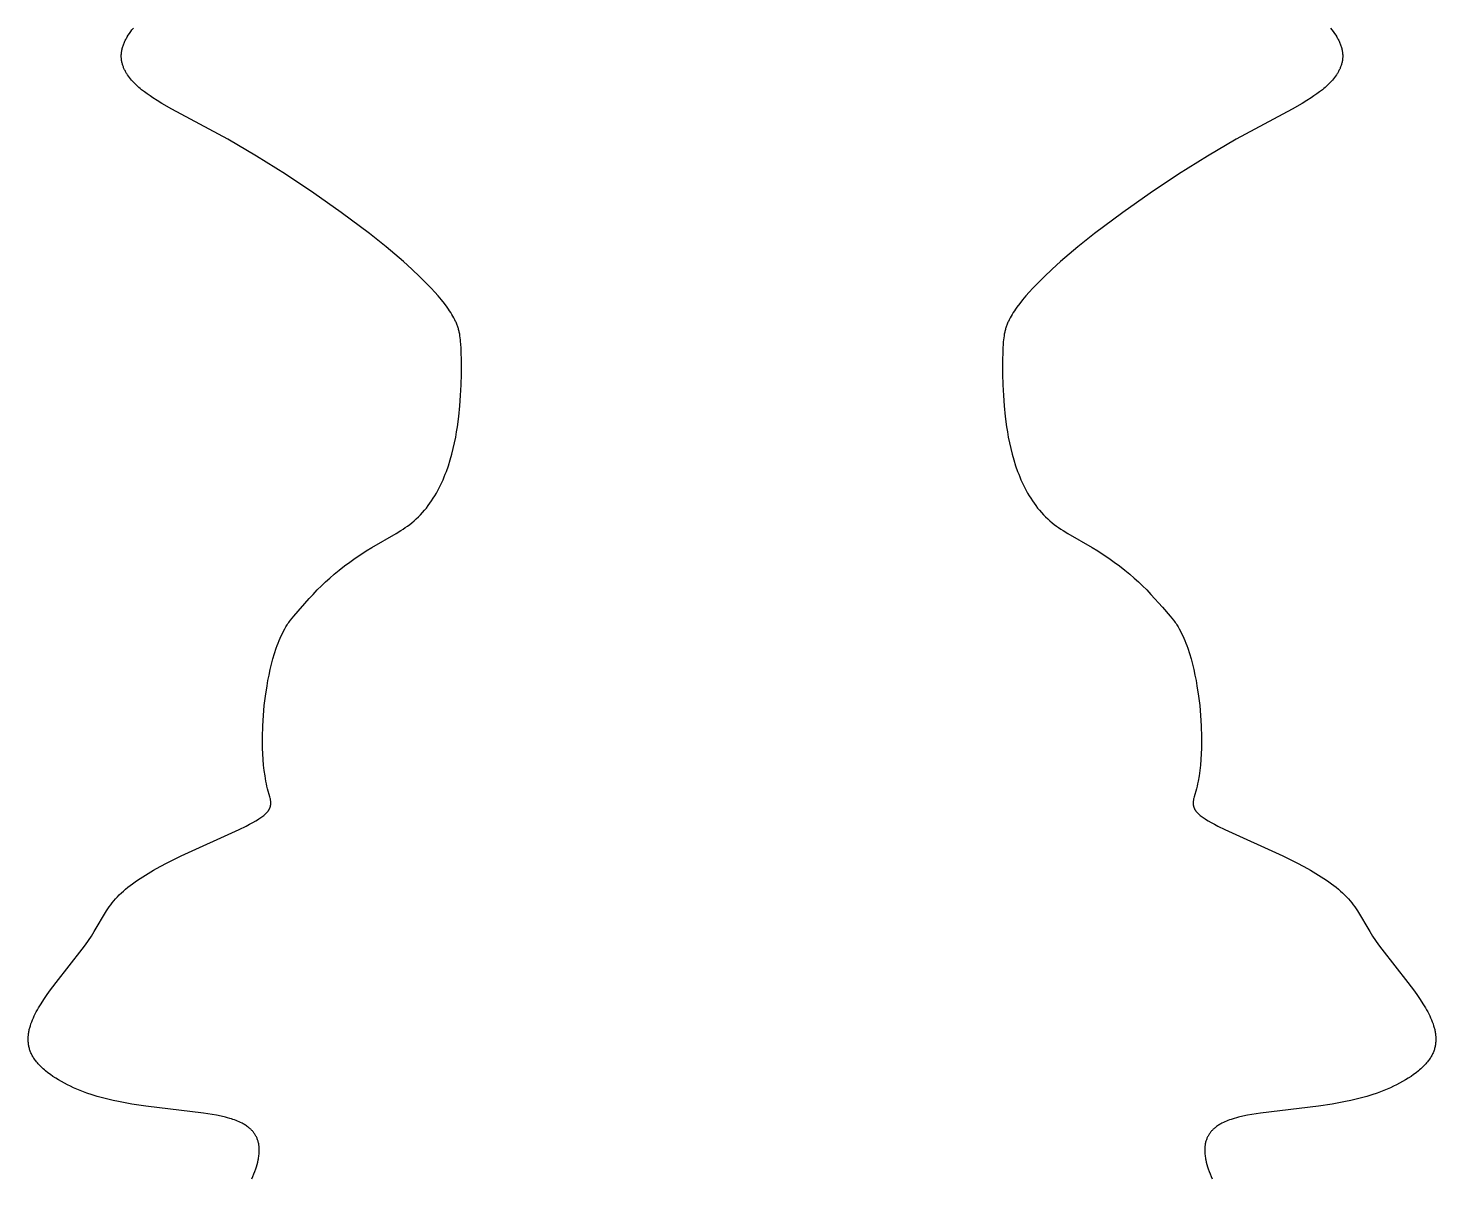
# Model space of a CAD drawing. Header units: millimetres. Extents: x -1519 to 3497, y -297 to 3208.
# Drawn here: x -426.1 to -329.1, y 2847.1 to 2926.4 of the extents above; entities that cross this region are included whole.
import ezdxf

# ---------------------------------------------------------------- set-up
doc = ezdxf.new("R2010")
doc.units = ezdxf.units.MM
doc.header["$MEASUREMENT"] = 0
doc.layers.add('Utwórz2D linie widoczne', color=7, linetype='Continuous', true_color=0x000000)

msp = doc.modelspace()

# ---------------------------------------------------------------- linework, layer by layer
at = {"layer": 'Utwórz2D linie widoczne'}
for p, q in [((-419.08, 2926.045), (-418.995, 2926.166)), ((-418.995, 2926.166), (-418.905, 2926.286)), ((-418.905, 2926.286), (-418.809, 2926.406)), ((-336.321, 2926.406), (-336.226, 2926.286)), ((-336.226, 2926.286), (-336.135, 2926.166)), ((-336.135, 2926.166), (-336.05, 2926.045)), ((-419.54, 2925.133), (-419.52, 2925.194)), ((-419.52, 2925.194), (-419.499, 2925.256)), ((-419.499, 2925.256), (-419.476, 2925.317)), ((-419.476, 2925.317), (-419.451, 2925.378)), ((-419.451, 2925.378), (-419.425, 2925.439)), ((-419.425, 2925.439), (-419.397, 2925.5)), ((-419.397, 2925.5), (-419.367, 2925.561)), ((-419.367, 2925.561), (-419.337, 2925.622)), ((-419.337, 2925.622), (-419.304, 2925.682)), ((-419.304, 2925.682), (-419.27, 2925.743)), ((-419.27, 2925.743), (-419.235, 2925.804)), ((-419.235, 2925.804), (-419.16, 2925.925)), ((-419.16, 2925.925), (-419.08, 2926.045)), ((-336.05, 2926.045), (-335.97, 2925.925)), ((-335.97, 2925.925), (-335.895, 2925.804)), ((-335.895, 2925.804), (-335.86, 2925.743)), ((-335.86, 2925.743), (-335.826, 2925.682)), ((-335.826, 2925.682), (-335.794, 2925.622)), ((-335.794, 2925.622), (-335.763, 2925.561)), ((-335.763, 2925.561), (-335.733, 2925.5)), ((-335.733, 2925.5), (-335.706, 2925.439)), ((-335.706, 2925.439), (-335.679, 2925.378)), ((-335.679, 2925.378), (-335.655, 2925.317)), ((-335.655, 2925.317), (-335.631, 2925.256)), ((-335.631, 2925.256), (-335.61, 2925.194)), ((-335.61, 2925.194), (-335.59, 2925.133)), ((-419.642, 2924.513), (-419.64, 2924.576)), ((-419.642, 2924.451), (-419.642, 2924.513)), ((-419.64, 2924.392), (-419.642, 2924.451)), ((-419.64, 2924.576), (-419.636, 2924.638)), ((-419.637, 2924.334), (-419.64, 2924.392)), ((-419.632, 2924.276), (-419.637, 2924.334)), ((-419.636, 2924.638), (-419.63, 2924.7)), ((-419.625, 2924.219), (-419.632, 2924.276)), ((-419.63, 2924.7), (-419.623, 2924.762)), ((-419.623, 2924.762), (-419.613, 2924.824)), ((-419.613, 2924.824), (-419.602, 2924.886)), ((-419.602, 2924.886), (-419.589, 2924.948)), ((-419.589, 2924.948), (-419.575, 2925.01)), ((-419.575, 2925.01), (-419.558, 2925.071)), ((-419.558, 2925.071), (-419.54, 2925.133)), ((-335.59, 2925.133), (-335.572, 2925.071)), ((-335.572, 2925.071), (-335.556, 2925.01)), ((-335.556, 2925.01), (-335.541, 2924.948)), ((-335.541, 2924.948), (-335.528, 2924.886)), ((-335.528, 2924.886), (-335.517, 2924.824)), ((-335.517, 2924.824), (-335.507, 2924.762)), ((-335.507, 2924.762), (-335.5, 2924.7)), ((-335.498, 2924.276), (-335.505, 2924.219)), ((-335.5, 2924.7), (-335.494, 2924.638)), ((-335.493, 2924.334), (-335.498, 2924.276)), ((-335.494, 2924.638), (-335.49, 2924.576)), ((-335.49, 2924.392), (-335.493, 2924.334)), ((-335.49, 2924.576), (-335.488, 2924.513)), ((-335.488, 2924.451), (-335.49, 2924.392)), ((-335.488, 2924.513), (-335.488, 2924.451)), ((-419.617, 2924.163), (-419.625, 2924.219)), ((-419.607, 2924.107), (-419.617, 2924.163)), ((-419.596, 2924.051), (-419.607, 2924.107)), ((-419.583, 2923.996), (-419.596, 2924.051)), ((-419.569, 2923.942), (-419.583, 2923.996)), ((-419.554, 2923.888), (-419.569, 2923.942)), ((-419.537, 2923.834), (-419.554, 2923.888)), ((-419.519, 2923.781), (-419.537, 2923.834)), ((-419.499, 2923.729), (-419.519, 2923.781)), ((-419.479, 2923.677), (-419.499, 2923.729)), ((-419.457, 2923.625), (-419.479, 2923.677)), ((-419.434, 2923.574), (-419.457, 2923.625)), ((-419.41, 2923.524), (-419.434, 2923.574)), ((-419.384, 2923.474), (-419.41, 2923.524)), ((-419.358, 2923.424), (-419.384, 2923.474)), ((-419.331, 2923.375), (-419.358, 2923.424)), ((-419.302, 2923.327), (-419.331, 2923.375)), ((-419.273, 2923.279), (-419.302, 2923.327)), ((-419.243, 2923.231), (-419.273, 2923.279)), ((-335.857, 2923.279), (-335.887, 2923.231)), ((-335.828, 2923.327), (-335.857, 2923.279)), ((-335.8, 2923.375), (-335.828, 2923.327)), ((-335.772, 2923.424), (-335.8, 2923.375)), ((-335.746, 2923.474), (-335.772, 2923.424)), ((-335.721, 2923.524), (-335.746, 2923.474)), ((-335.696, 2923.574), (-335.721, 2923.524)), ((-335.673, 2923.625), (-335.696, 2923.574)), ((-335.652, 2923.677), (-335.673, 2923.625)), ((-335.631, 2923.729), (-335.652, 2923.677)), ((-335.611, 2923.781), (-335.631, 2923.729)), ((-335.593, 2923.834), (-335.611, 2923.781)), ((-335.576, 2923.888), (-335.593, 2923.834)), ((-335.561, 2923.942), (-335.576, 2923.888)), ((-335.547, 2923.996), (-335.561, 2923.942)), ((-335.534, 2924.051), (-335.547, 2923.996)), ((-335.523, 2924.107), (-335.534, 2924.051)), ((-335.513, 2924.163), (-335.523, 2924.107)), ((-335.505, 2924.219), (-335.513, 2924.163)), ((-419.212, 2923.184), (-419.243, 2923.231)), ((-419.147, 2923.092), (-419.212, 2923.184)), ((-419.079, 2923.001), (-419.147, 2923.092)), ((-419.009, 2922.913), (-419.079, 2923.001)), ((-418.936, 2922.826), (-419.009, 2922.913)), ((-418.857, 2922.738), (-418.936, 2922.826)), ((-418.776, 2922.652), (-418.857, 2922.738)), ((-418.692, 2922.567), (-418.776, 2922.652)), ((-418.605, 2922.483), (-418.692, 2922.567)), ((-418.516, 2922.401), (-418.605, 2922.483)), ((-418.426, 2922.32), (-418.516, 2922.401)), ((-418.333, 2922.241), (-418.426, 2922.32)), ((-336.704, 2922.32), (-336.797, 2922.241)), ((-336.614, 2922.401), (-336.704, 2922.32)), ((-336.525, 2922.483), (-336.614, 2922.401)), ((-336.438, 2922.567), (-336.525, 2922.483)), ((-336.354, 2922.652), (-336.438, 2922.567)), ((-336.273, 2922.738), (-336.354, 2922.652)), ((-336.195, 2922.826), (-336.273, 2922.738)), ((-336.122, 2922.913), (-336.195, 2922.826)), ((-336.051, 2923.001), (-336.122, 2922.913)), ((-335.983, 2923.092), (-336.051, 2923.001)), ((-335.919, 2923.184), (-335.983, 2923.092)), ((-335.887, 2923.231), (-335.919, 2923.184)), ((-418.239, 2922.163), (-418.333, 2922.241)), ((-418.048, 2922.012), (-418.239, 2922.163)), ((-417.852, 2921.867), (-418.048, 2922.012)), ((-417.655, 2921.729), (-417.852, 2921.867)), ((-417.458, 2921.598), (-417.655, 2921.729)), ((-417.161, 2921.411), (-417.458, 2921.598)), ((-416.839, 2921.219), (-417.161, 2921.411)), ((-337.969, 2921.411), (-338.291, 2921.219)), ((-337.672, 2921.598), (-337.969, 2921.411)), ((-337.475, 2921.729), (-337.672, 2921.598)), ((-337.278, 2921.867), (-337.475, 2921.729)), ((-337.083, 2922.012), (-337.278, 2921.867)), ((-336.891, 2922.163), (-337.083, 2922.012)), ((-336.797, 2922.241), (-336.891, 2922.163)), ((-416.151, 2920.83), (-416.839, 2921.219)), ((-412.291, 2918.742), (-416.151, 2920.83)), ((-338.979, 2920.83), (-342.839, 2918.742)), ((-338.291, 2921.219), (-338.979, 2920.83)), ((-410.331, 2917.588), (-412.291, 2918.742)), ((-342.839, 2918.742), (-344.799, 2917.588)), ((-408.335, 2916.334), (-410.331, 2917.588)), ((-344.799, 2917.588), (-346.795, 2916.334)), ((-406.365, 2915.023), (-408.335, 2916.334)), ((-346.795, 2916.334), (-348.765, 2915.023)), ((-404.486, 2913.701), (-406.365, 2915.023)), ((-348.765, 2915.023), (-350.645, 2913.701)), ((-402.547, 2912.246), (-404.486, 2913.701)), ((-350.645, 2913.701), (-352.583, 2912.246)), ((-401.392, 2911.324), (-402.547, 2912.246)), ((-352.583, 2912.246), (-353.738, 2911.324)), ((-400.208, 2910.318), (-401.392, 2911.324)), ((-353.738, 2911.324), (-354.922, 2910.318)), ((-399.627, 2909.796), (-400.208, 2910.318)), ((-399.066, 2909.266), (-399.627, 2909.796)), ((-355.503, 2909.796), (-356.064, 2909.266)), ((-354.922, 2910.318), (-355.503, 2909.796)), ((-398.534, 2908.734), (-399.066, 2909.266)), ((-398.281, 2908.468), (-398.534, 2908.734)), ((-356.596, 2908.734), (-356.849, 2908.468)), ((-356.064, 2909.266), (-356.596, 2908.734)), ((-398.038, 2908.204), (-398.281, 2908.468)), ((-397.808, 2907.94), (-398.038, 2908.204)), ((-397.589, 2907.679), (-397.808, 2907.94)), ((-357.323, 2907.94), (-357.541, 2907.679)), ((-357.092, 2908.204), (-357.323, 2907.94)), ((-356.849, 2908.468), (-357.092, 2908.204)), ((-397.385, 2907.421), (-397.589, 2907.679)), ((-397.195, 2907.166), (-397.385, 2907.421)), ((-397.107, 2907.04), (-397.195, 2907.166)), ((-397.022, 2906.914), (-397.107, 2907.04)), ((-396.941, 2906.79), (-397.022, 2906.914)), ((-396.865, 2906.668), (-396.941, 2906.79)), ((-358.189, 2906.79), (-358.265, 2906.668)), ((-358.108, 2906.914), (-358.189, 2906.79)), ((-358.024, 2907.04), (-358.108, 2906.914)), ((-357.935, 2907.166), (-358.024, 2907.04)), ((-357.745, 2907.421), (-357.935, 2907.166)), ((-357.541, 2907.679), (-357.745, 2907.421)), ((-396.794, 2906.546), (-396.865, 2906.668)), ((-396.727, 2906.425), (-396.794, 2906.546)), ((-396.665, 2906.306), (-396.727, 2906.425)), ((-396.608, 2906.189), (-396.665, 2906.306)), ((-396.579, 2906.125), (-396.608, 2906.189)), ((-396.552, 2906.062), (-396.579, 2906.125)), ((-396.526, 2905.999), (-396.552, 2906.062)), ((-396.501, 2905.936), (-396.526, 2905.999)), ((-396.478, 2905.874), (-396.501, 2905.936)), ((-396.457, 2905.811), (-396.478, 2905.874)), ((-396.436, 2905.749), (-396.457, 2905.811)), ((-358.674, 2905.811), (-358.694, 2905.749)), ((-358.652, 2905.874), (-358.674, 2905.811)), ((-358.629, 2905.936), (-358.652, 2905.874)), ((-358.604, 2905.999), (-358.629, 2905.936)), ((-358.578, 2906.062), (-358.604, 2905.999)), ((-358.551, 2906.125), (-358.578, 2906.062)), ((-358.522, 2906.189), (-358.551, 2906.125)), ((-358.465, 2906.306), (-358.522, 2906.189)), ((-358.403, 2906.425), (-358.465, 2906.306)), ((-358.336, 2906.546), (-358.403, 2906.425)), ((-358.265, 2906.668), (-358.336, 2906.546)), ((-396.417, 2905.687), (-396.436, 2905.749)), ((-396.399, 2905.625), (-396.417, 2905.687)), ((-396.383, 2905.563), (-396.399, 2905.625)), ((-396.367, 2905.501), (-396.383, 2905.563)), ((-396.353, 2905.438), (-396.367, 2905.501)), ((-396.327, 2905.311), (-396.353, 2905.438)), ((-396.306, 2905.182), (-396.327, 2905.311)), ((-396.287, 2905.05), (-396.306, 2905.182)), ((-396.272, 2904.915), (-396.287, 2905.05)), ((-396.26, 2904.775), (-396.272, 2904.915)), ((-358.858, 2904.915), (-358.871, 2904.775)), ((-358.843, 2905.05), (-358.858, 2904.915)), ((-358.824, 2905.182), (-358.843, 2905.05)), ((-358.803, 2905.311), (-358.824, 2905.182)), ((-358.777, 2905.438), (-358.803, 2905.311)), ((-358.763, 2905.501), (-358.777, 2905.438)), ((-358.747, 2905.563), (-358.763, 2905.501)), ((-358.731, 2905.625), (-358.747, 2905.563)), ((-358.713, 2905.687), (-358.731, 2905.625)), ((-358.694, 2905.749), (-358.713, 2905.687)), ((-396.249, 2904.631), (-396.26, 2904.775)), ((-396.234, 2904.325), (-396.249, 2904.631)), ((-396.211, 2903.27), (-396.234, 2904.325)), ((-358.896, 2904.325), (-358.919, 2903.27)), ((-358.881, 2904.631), (-358.896, 2904.325)), ((-358.871, 2904.775), (-358.881, 2904.631)), ((-396.211, 2902.544), (-396.211, 2903.27)), ((-358.919, 2903.27), (-358.919, 2902.544)), ((-396.227, 2901.816), (-396.211, 2902.544)), ((-358.919, 2902.544), (-358.903, 2901.816)), ((-396.312, 2900.362), (-396.26, 2901.088)), ((-396.26, 2901.088), (-396.227, 2901.816)), ((-358.903, 2901.816), (-358.87, 2901.088)), ((-358.87, 2901.088), (-358.818, 2900.362)), ((-396.386, 2899.639), (-396.312, 2900.362)), ((-358.818, 2900.362), (-358.744, 2899.639)), ((-396.482, 2898.919), (-396.386, 2899.639)), ((-358.744, 2899.639), (-358.648, 2898.919)), ((-396.683, 2897.815), (-396.604, 2898.206)), ((-396.604, 2898.206), (-396.54, 2898.562)), ((-396.54, 2898.562), (-396.482, 2898.919)), ((-358.648, 2898.919), (-358.59, 2898.562)), ((-358.59, 2898.562), (-358.526, 2898.206)), ((-358.526, 2898.206), (-358.448, 2897.815)), ((-396.872, 2897.026), (-396.772, 2897.421)), ((-396.772, 2897.421), (-396.683, 2897.815)), ((-358.448, 2897.815), (-358.359, 2897.421)), ((-358.359, 2897.421), (-358.259, 2897.026)), ((-397.244, 2895.846), (-397.107, 2896.237)), ((-397.107, 2896.237), (-396.983, 2896.631)), ((-396.983, 2896.631), (-396.872, 2897.026)), ((-358.259, 2897.026), (-358.147, 2896.631)), ((-358.147, 2896.631), (-358.023, 2896.237)), ((-358.023, 2896.237), (-357.886, 2895.846)), ((-397.559, 2895.08), (-397.475, 2895.269)), ((-397.475, 2895.269), (-397.394, 2895.46)), ((-397.394, 2895.46), (-397.317, 2895.652)), ((-397.317, 2895.652), (-397.244, 2895.846)), ((-357.886, 2895.846), (-357.813, 2895.652)), ((-357.813, 2895.652), (-357.736, 2895.46)), ((-357.736, 2895.46), (-357.656, 2895.269)), ((-357.656, 2895.269), (-357.571, 2895.08)), ((-398.146, 2893.99), (-398.038, 2894.165)), ((-398.038, 2894.165), (-397.934, 2894.344)), ((-397.934, 2894.344), (-397.834, 2894.524)), ((-397.834, 2894.524), (-397.738, 2894.707)), ((-397.738, 2894.707), (-397.647, 2894.893)), ((-397.647, 2894.893), (-397.559, 2895.08)), ((-357.571, 2895.08), (-357.483, 2894.893)), ((-357.483, 2894.893), (-357.392, 2894.707)), ((-357.392, 2894.707), (-357.296, 2894.524)), ((-357.296, 2894.524), (-357.196, 2894.344)), ((-357.196, 2894.344), (-357.093, 2894.165)), ((-357.093, 2894.165), (-356.985, 2893.99)), ((-398.751, 2893.162), (-398.621, 2893.32)), ((-398.621, 2893.32), (-398.495, 2893.483)), ((-398.495, 2893.483), (-398.374, 2893.649)), ((-398.374, 2893.649), (-398.258, 2893.818)), ((-398.258, 2893.818), (-398.146, 2893.99)), ((-356.985, 2893.99), (-356.872, 2893.818)), ((-356.872, 2893.818), (-356.756, 2893.649)), ((-356.756, 2893.649), (-356.635, 2893.483)), ((-356.635, 2893.483), (-356.509, 2893.32)), ((-356.509, 2893.32), (-356.379, 2893.162)), ((-399.767, 2892.193), (-399.618, 2892.31)), ((-399.618, 2892.31), (-399.474, 2892.431)), ((-399.474, 2892.431), (-399.319, 2892.568)), ((-399.319, 2892.568), (-399.17, 2892.71)), ((-399.17, 2892.71), (-399.025, 2892.856)), ((-399.025, 2892.856), (-398.886, 2893.007)), ((-398.886, 2893.007), (-398.751, 2893.162)), ((-356.379, 2893.162), (-356.244, 2893.007)), ((-356.244, 2893.007), (-356.105, 2892.856)), ((-356.105, 2892.856), (-355.96, 2892.71)), ((-355.96, 2892.71), (-355.811, 2892.568)), ((-355.811, 2892.568), (-355.656, 2892.431)), ((-355.656, 2892.431), (-355.512, 2892.31)), ((-355.512, 2892.31), (-355.363, 2892.193)), ((-402.374, 2890.596), (-400.709, 2891.559)), ((-400.709, 2891.559), (-400.388, 2891.759)), ((-400.388, 2891.759), (-400.229, 2891.863)), ((-400.229, 2891.863), (-400.073, 2891.97)), ((-400.073, 2891.97), (-399.918, 2892.08)), ((-399.918, 2892.08), (-399.767, 2892.193)), ((-355.363, 2892.193), (-355.212, 2892.08)), ((-355.212, 2892.08), (-355.058, 2891.97)), ((-355.058, 2891.97), (-354.901, 2891.863)), ((-354.901, 2891.863), (-354.742, 2891.759)), ((-354.742, 2891.759), (-354.421, 2891.559)), ((-354.421, 2891.559), (-352.756, 2890.596)), ((-403.146, 2890.112), (-402.762, 2890.358)), ((-402.762, 2890.358), (-402.374, 2890.596)), ((-352.756, 2890.596), (-352.368, 2890.358)), ((-352.368, 2890.358), (-351.984, 2890.112)), ((-404.622, 2889.044), (-404.262, 2889.324)), ((-404.262, 2889.324), (-403.896, 2889.595)), ((-403.896, 2889.595), (-403.524, 2889.857)), ((-403.524, 2889.857), (-403.146, 2890.112)), ((-351.984, 2890.112), (-351.606, 2889.857)), ((-351.606, 2889.857), (-351.234, 2889.595)), ((-351.234, 2889.595), (-350.868, 2889.324)), ((-350.868, 2889.324), (-350.509, 2889.044)), ((-405.57, 2888.228), (-405.276, 2888.495)), ((-405.276, 2888.495), (-404.974, 2888.755)), ((-404.974, 2888.755), (-404.622, 2889.044)), ((-350.509, 2889.044), (-350.156, 2888.755)), ((-350.156, 2888.755), (-349.855, 2888.495)), ((-349.855, 2888.495), (-349.56, 2888.228)), ((-406.69, 2887.087), (-406.431, 2887.369)), ((-406.431, 2887.369), (-406.141, 2887.671)), ((-406.141, 2887.671), (-405.858, 2887.954)), ((-405.858, 2887.954), (-405.57, 2888.228)), ((-349.56, 2888.228), (-349.272, 2887.954)), ((-349.272, 2887.954), (-348.989, 2887.671)), ((-348.989, 2887.671), (-348.699, 2887.369)), ((-348.699, 2887.369), (-347.914, 2886.494)), ((-407.76, 2885.874), (-406.69, 2887.087)), ((-347.914, 2886.494), (-347.37, 2885.874)), ((-408.159, 2885.35), (-408.105, 2885.429)), ((-408.105, 2885.429), (-408.05, 2885.505)), ((-408.05, 2885.505), (-407.995, 2885.581)), ((-407.995, 2885.581), (-407.88, 2885.728)), ((-407.88, 2885.728), (-407.76, 2885.874)), ((-347.37, 2885.874), (-347.25, 2885.728)), ((-347.25, 2885.728), (-347.135, 2885.581)), ((-347.135, 2885.581), (-347.08, 2885.505)), ((-347.08, 2885.505), (-347.025, 2885.429)), ((-347.025, 2885.429), (-346.971, 2885.35)), ((-408.696, 2884.348), (-408.622, 2884.513)), ((-408.622, 2884.513), (-408.546, 2884.674)), ((-408.546, 2884.674), (-408.466, 2884.83)), ((-408.466, 2884.83), (-408.384, 2884.982)), ((-408.384, 2884.982), (-408.299, 2885.129)), ((-408.299, 2885.129), (-408.211, 2885.27)), ((-408.211, 2885.27), (-408.159, 2885.35)), ((-346.971, 2885.35), (-346.919, 2885.27)), ((-346.919, 2885.27), (-346.831, 2885.129)), ((-346.831, 2885.129), (-346.746, 2884.982)), ((-346.746, 2884.982), (-346.664, 2884.83)), ((-346.664, 2884.83), (-346.585, 2884.674)), ((-346.585, 2884.674), (-346.508, 2884.513)), ((-346.508, 2884.513), (-346.434, 2884.348)), ((-409.083, 2883.295), (-408.964, 2883.656)), ((-408.964, 2883.656), (-408.901, 2883.834)), ((-408.901, 2883.834), (-408.835, 2884.008)), ((-408.835, 2884.008), (-408.767, 2884.18)), ((-408.767, 2884.18), (-408.696, 2884.348)), ((-346.434, 2884.348), (-346.363, 2884.18)), ((-346.363, 2884.18), (-346.295, 2884.008)), ((-346.295, 2884.008), (-346.229, 2883.834)), ((-346.229, 2883.834), (-346.166, 2883.656)), ((-346.166, 2883.656), (-346.047, 2883.295)), ((-409.382, 2882.177), (-409.292, 2882.552)), ((-409.292, 2882.552), (-409.192, 2882.926)), ((-409.192, 2882.926), (-409.083, 2883.295)), ((-346.047, 2883.295), (-345.938, 2882.926)), ((-345.938, 2882.926), (-345.838, 2882.552)), ((-345.838, 2882.552), (-345.748, 2882.177)), ((-409.537, 2881.43), (-409.464, 2881.802)), ((-409.464, 2881.802), (-409.382, 2882.177)), ((-345.748, 2882.177), (-345.666, 2881.802)), ((-345.666, 2881.802), (-345.593, 2881.43)), ((-409.709, 2880.356), (-409.602, 2881.063)), ((-409.602, 2881.063), (-409.537, 2881.43)), ((-345.593, 2881.43), (-345.528, 2881.063)), ((-345.528, 2881.063), (-345.421, 2880.356)), ((-409.848, 2879.022), (-409.788, 2879.701)), ((-409.788, 2879.701), (-409.709, 2880.356)), ((-345.421, 2880.356), (-345.342, 2879.701)), ((-345.342, 2879.701), (-345.282, 2879.022)), ((-409.891, 2878.294), (-409.848, 2879.022)), ((-345.282, 2879.022), (-345.239, 2878.294)), ((-409.911, 2877.533), (-409.891, 2878.294)), ((-345.239, 2878.294), (-345.219, 2877.533)), ((-409.912, 2877.145), (-409.911, 2877.533)), ((-409.905, 2876.755), (-409.912, 2877.145)), ((-409.89, 2876.366), (-409.905, 2876.755)), ((-345.226, 2876.755), (-345.24, 2876.366)), ((-345.219, 2877.145), (-345.226, 2876.755)), ((-345.219, 2877.533), (-345.219, 2877.145)), ((-409.867, 2875.978), (-409.89, 2876.366)), ((-409.835, 2875.594), (-409.867, 2875.978)), ((-345.263, 2875.978), (-345.296, 2875.594)), ((-345.24, 2876.366), (-345.263, 2875.978)), ((-409.793, 2875.216), (-409.835, 2875.594)), ((-409.741, 2874.846), (-409.793, 2875.216)), ((-409.679, 2874.487), (-409.741, 2874.846)), ((-345.389, 2874.846), (-345.451, 2874.487)), ((-345.337, 2875.216), (-345.389, 2874.846)), ((-345.296, 2875.594), (-345.337, 2875.216)), ((-409.643, 2874.312), (-409.679, 2874.487)), ((-409.605, 2874.14), (-409.643, 2874.312)), ((-409.564, 2873.971), (-409.605, 2874.14)), ((-409.404, 2873.403), (-409.564, 2873.971)), ((-345.566, 2873.971), (-345.726, 2873.403)), ((-345.525, 2874.14), (-345.566, 2873.971)), ((-345.487, 2874.312), (-345.525, 2874.14)), ((-345.451, 2874.487), (-345.487, 2874.312)), ((-409.38, 2873.307), (-409.404, 2873.403)), ((-409.37, 2873.26), (-409.38, 2873.307)), ((-409.361, 2873.212), (-409.37, 2873.26)), ((-409.354, 2873.165), (-409.361, 2873.212)), ((-409.359, 2872.795), (-409.354, 2872.818)), ((-409.348, 2873.118), (-409.354, 2873.165)), ((-409.354, 2872.818), (-409.351, 2872.841)), ((-409.351, 2872.841), (-409.347, 2872.864)), ((-409.345, 2873.095), (-409.348, 2873.118)), ((-409.347, 2872.864), (-409.345, 2872.887)), ((-409.343, 2873.072), (-409.345, 2873.095)), ((-409.345, 2872.887), (-409.343, 2872.91)), ((-409.342, 2873.049), (-409.343, 2873.072)), ((-409.343, 2872.91), (-409.341, 2872.933)), ((-409.341, 2873.025), (-409.342, 2873.049)), ((-409.34, 2873.002), (-409.341, 2873.025)), ((-409.341, 2872.933), (-409.34, 2872.956)), ((-409.34, 2872.979), (-409.34, 2873.002)), ((-409.34, 2872.956), (-409.34, 2872.979)), ((-345.788, 2873.049), (-345.79, 2873.025)), ((-345.79, 2873.025), (-345.79, 2873.002)), ((-345.79, 2873.002), (-345.79, 2872.979)), ((-345.79, 2872.979), (-345.79, 2872.956)), ((-345.79, 2872.956), (-345.789, 2872.933)), ((-345.789, 2872.933), (-345.787, 2872.91)), ((-345.787, 2873.072), (-345.788, 2873.049)), ((-345.785, 2873.095), (-345.787, 2873.072)), ((-345.787, 2872.91), (-345.785, 2872.887)), ((-345.782, 2873.118), (-345.785, 2873.095)), ((-345.785, 2872.887), (-345.783, 2872.864)), ((-345.783, 2872.864), (-345.78, 2872.841)), ((-345.776, 2873.165), (-345.782, 2873.118)), ((-345.78, 2872.841), (-345.776, 2872.818)), ((-345.769, 2873.212), (-345.776, 2873.165)), ((-345.776, 2872.818), (-345.771, 2872.795)), ((-345.76, 2873.26), (-345.769, 2873.212)), ((-345.75, 2873.307), (-345.76, 2873.26)), ((-345.726, 2873.403), (-345.75, 2873.307)), ((-410.267, 2871.82), (-410.169, 2871.882)), ((-410.169, 2871.882), (-410.098, 2871.929)), ((-410.098, 2871.929), (-410.027, 2871.977)), ((-410.027, 2871.977), (-409.958, 2872.027)), ((-409.958, 2872.027), (-409.89, 2872.078)), ((-409.89, 2872.078), (-409.829, 2872.127)), ((-409.829, 2872.127), (-409.768, 2872.177)), ((-409.768, 2872.177), (-409.739, 2872.203)), ((-409.739, 2872.203), (-409.71, 2872.23)), ((-409.71, 2872.23), (-409.681, 2872.257)), ((-409.681, 2872.257), (-409.653, 2872.285)), ((-409.653, 2872.285), (-409.631, 2872.308)), ((-409.631, 2872.308), (-409.609, 2872.332)), ((-409.609, 2872.332), (-409.588, 2872.356)), ((-409.588, 2872.356), (-409.568, 2872.379)), ((-409.568, 2872.379), (-409.549, 2872.403)), ((-409.549, 2872.403), (-409.531, 2872.426)), ((-409.531, 2872.426), (-409.514, 2872.449)), ((-409.514, 2872.449), (-409.498, 2872.473)), ((-409.498, 2872.473), (-409.483, 2872.496)), ((-409.483, 2872.496), (-409.469, 2872.519)), ((-409.469, 2872.519), (-409.455, 2872.542)), ((-409.455, 2872.542), (-409.443, 2872.565)), ((-409.443, 2872.565), (-409.431, 2872.588)), ((-409.431, 2872.588), (-409.42, 2872.611)), ((-409.42, 2872.611), (-409.41, 2872.635)), ((-409.41, 2872.635), (-409.4, 2872.658)), ((-409.4, 2872.658), (-409.392, 2872.681)), ((-409.392, 2872.681), (-409.384, 2872.703)), ((-409.384, 2872.703), (-409.376, 2872.726)), ((-409.376, 2872.726), (-409.37, 2872.749)), ((-409.37, 2872.749), (-409.364, 2872.772)), ((-409.364, 2872.772), (-409.359, 2872.795)), ((-345.771, 2872.795), (-345.766, 2872.772)), ((-345.766, 2872.772), (-345.76, 2872.749)), ((-345.76, 2872.749), (-345.754, 2872.726)), ((-345.754, 2872.726), (-345.747, 2872.703)), ((-345.747, 2872.703), (-345.739, 2872.681)), ((-345.739, 2872.681), (-345.73, 2872.658)), ((-345.73, 2872.658), (-345.721, 2872.635)), ((-345.721, 2872.635), (-345.71, 2872.611)), ((-345.71, 2872.611), (-345.699, 2872.588)), ((-345.699, 2872.588), (-345.688, 2872.565)), ((-345.688, 2872.565), (-345.675, 2872.542)), ((-345.675, 2872.542), (-345.661, 2872.519)), ((-345.661, 2872.519), (-345.647, 2872.496)), ((-345.647, 2872.496), (-345.632, 2872.473)), ((-345.632, 2872.473), (-345.616, 2872.449)), ((-345.616, 2872.449), (-345.599, 2872.426)), ((-345.599, 2872.426), (-345.581, 2872.403)), ((-345.581, 2872.403), (-345.562, 2872.379)), ((-345.562, 2872.379), (-345.542, 2872.356)), ((-345.542, 2872.356), (-345.521, 2872.332)), ((-345.521, 2872.332), (-345.5, 2872.308)), ((-345.5, 2872.308), (-345.477, 2872.285)), ((-345.477, 2872.285), (-345.449, 2872.257)), ((-345.449, 2872.257), (-345.42, 2872.23)), ((-345.42, 2872.23), (-345.391, 2872.203)), ((-345.391, 2872.203), (-345.362, 2872.177)), ((-345.362, 2872.177), (-345.302, 2872.127)), ((-345.302, 2872.127), (-345.24, 2872.078)), ((-345.24, 2872.078), (-345.172, 2872.027)), ((-345.172, 2872.027), (-345.103, 2871.977)), ((-345.103, 2871.977), (-345.033, 2871.929)), ((-345.033, 2871.929), (-344.962, 2871.882)), ((-344.962, 2871.882), (-344.863, 2871.82)), ((-415.508, 2869.343), (-411.518, 2871.158)), ((-411.518, 2871.158), (-411.047, 2871.389)), ((-411.047, 2871.389), (-410.806, 2871.513)), ((-410.806, 2871.513), (-410.568, 2871.643)), ((-410.568, 2871.643), (-410.366, 2871.76)), ((-410.366, 2871.76), (-410.267, 2871.82)), ((-344.863, 2871.82), (-344.764, 2871.76)), ((-344.764, 2871.76), (-344.562, 2871.643)), ((-344.562, 2871.643), (-344.324, 2871.513)), ((-344.324, 2871.513), (-344.083, 2871.389)), ((-344.083, 2871.389), (-343.612, 2871.158)), ((-343.612, 2871.158), (-339.622, 2869.343)), ((-416.48, 2868.861), (-415.508, 2869.343)), ((-339.622, 2869.343), (-338.65, 2868.861)), ((-418.165, 2867.899), (-417.802, 2868.126)), ((-417.802, 2868.126), (-417.433, 2868.343)), ((-417.433, 2868.343), (-416.96, 2868.608)), ((-416.96, 2868.608), (-416.48, 2868.861)), ((-338.65, 2868.861), (-338.17, 2868.608)), ((-338.17, 2868.608), (-337.697, 2868.343)), ((-337.697, 2868.343), (-337.328, 2868.126)), ((-337.328, 2868.126), (-336.965, 2867.899)), ((-419.496, 2866.91), (-419.342, 2867.043)), ((-419.342, 2867.043), (-419.184, 2867.172)), ((-419.184, 2867.172), (-419.024, 2867.298)), ((-419.024, 2867.298), (-418.861, 2867.421)), ((-418.861, 2867.421), (-418.69, 2867.545)), ((-418.69, 2867.545), (-418.517, 2867.666)), ((-418.517, 2867.666), (-418.165, 2867.899)), ((-336.965, 2867.899), (-336.613, 2867.666)), ((-336.613, 2867.666), (-336.44, 2867.545)), ((-336.44, 2867.545), (-336.269, 2867.421)), ((-336.269, 2867.421), (-336.106, 2867.298)), ((-336.106, 2867.298), (-335.946, 2867.172)), ((-335.946, 2867.172), (-335.788, 2867.043)), ((-335.788, 2867.043), (-335.634, 2866.91)), ((-420.371, 2865.964), (-420.267, 2866.1)), ((-420.267, 2866.1), (-420.158, 2866.235)), ((-420.158, 2866.235), (-420.043, 2866.369)), ((-420.043, 2866.369), (-419.913, 2866.51)), ((-419.913, 2866.51), (-419.778, 2866.647)), ((-419.778, 2866.647), (-419.639, 2866.781)), ((-419.639, 2866.781), (-419.496, 2866.91)), ((-335.634, 2866.91), (-335.492, 2866.781)), ((-335.492, 2866.781), (-335.353, 2866.647)), ((-335.353, 2866.647), (-335.218, 2866.51)), ((-335.218, 2866.51), (-335.087, 2866.369)), ((-335.087, 2866.369), (-334.972, 2866.235)), ((-334.972, 2866.235), (-334.863, 2866.1)), ((-334.863, 2866.1), (-334.759, 2865.964)), ((-421.503, 2864.115), (-420.656, 2865.548)), ((-420.656, 2865.548), (-420.565, 2865.688)), ((-420.565, 2865.688), (-420.47, 2865.826)), ((-420.47, 2865.826), (-420.371, 2865.964)), ((-334.759, 2865.964), (-334.66, 2865.826)), ((-334.66, 2865.826), (-334.565, 2865.688)), ((-334.565, 2865.688), (-334.474, 2865.548)), ((-334.474, 2865.548), (-333.627, 2864.115)), ((-421.697, 2863.811), (-421.503, 2864.115)), ((-333.627, 2864.115), (-333.433, 2863.811)), ((-422.336, 2862.903), (-422.116, 2863.203)), ((-422.116, 2863.203), (-421.902, 2863.506)), ((-421.902, 2863.506), (-421.697, 2863.811)), ((-333.433, 2863.811), (-333.228, 2863.506)), ((-333.228, 2863.506), (-333.014, 2863.203)), ((-333.014, 2863.203), (-332.794, 2862.903)), ((-424.135, 2860.601), (-422.336, 2862.903)), ((-332.794, 2862.903), (-330.995, 2860.601)), ((-424.58, 2860.01), (-424.135, 2860.601)), ((-330.995, 2860.601), (-330.551, 2860.01)), ((-425.173, 2859.143), (-424.99, 2859.425)), ((-424.99, 2859.425), (-424.79, 2859.716)), ((-424.79, 2859.716), (-424.58, 2860.01)), ((-330.551, 2860.01), (-330.34, 2859.716)), ((-330.34, 2859.716), (-330.141, 2859.425)), ((-330.141, 2859.425), (-329.958, 2859.143)), ((-425.701, 2858.17), (-425.638, 2858.308)), ((-425.638, 2858.308), (-425.57, 2858.446)), ((-425.57, 2858.446), (-425.498, 2858.584)), ((-425.498, 2858.584), (-425.422, 2858.723)), ((-425.422, 2858.723), (-425.343, 2858.863)), ((-425.343, 2858.863), (-425.173, 2859.143)), ((-329.958, 2859.143), (-329.788, 2858.863)), ((-329.788, 2858.863), (-329.708, 2858.723)), ((-329.708, 2858.723), (-329.632, 2858.584)), ((-329.632, 2858.584), (-329.56, 2858.446)), ((-329.56, 2858.446), (-329.492, 2858.308)), ((-329.492, 2858.308), (-329.429, 2858.17)), ((-425.995, 2857.293), (-425.98, 2857.359)), ((-425.98, 2857.359), (-425.964, 2857.426)), ((-425.964, 2857.426), (-425.947, 2857.493)), ((-425.947, 2857.493), (-425.928, 2857.56)), ((-425.928, 2857.56), (-425.908, 2857.627)), ((-425.908, 2857.627), (-425.864, 2857.762)), ((-425.864, 2857.762), (-425.814, 2857.898)), ((-425.814, 2857.898), (-425.76, 2858.034)), ((-425.76, 2858.034), (-425.701, 2858.17)), ((-329.429, 2858.17), (-329.37, 2858.034)), ((-329.37, 2858.034), (-329.316, 2857.898)), ((-329.316, 2857.898), (-329.266, 2857.762)), ((-329.266, 2857.762), (-329.222, 2857.627)), ((-329.222, 2857.627), (-329.202, 2857.56)), ((-329.202, 2857.56), (-329.183, 2857.493)), ((-329.183, 2857.493), (-329.166, 2857.426)), ((-329.166, 2857.426), (-329.15, 2857.359)), ((-329.15, 2857.359), (-329.135, 2857.293)), ((-426.06, 2856.701), (-426.059, 2856.766)), ((-426.059, 2856.636), (-426.06, 2856.701)), ((-426.059, 2856.766), (-426.056, 2856.831)), ((-426.057, 2856.572), (-426.059, 2856.636)), ((-426.052, 2856.507), (-426.057, 2856.572)), ((-426.056, 2856.831), (-426.052, 2856.897)), ((-426.052, 2856.897), (-426.046, 2856.962)), ((-426.047, 2856.443), (-426.052, 2856.507)), ((-426.039, 2856.379), (-426.047, 2856.443)), ((-426.046, 2856.962), (-426.039, 2857.028)), ((-426.039, 2857.028), (-426.03, 2857.094)), ((-426.03, 2856.315), (-426.039, 2856.379)), ((-426.03, 2857.094), (-426.02, 2857.16)), ((-426.02, 2857.16), (-426.008, 2857.226)), ((-426.008, 2857.226), (-425.995, 2857.293)), ((-329.135, 2857.293), (-329.122, 2857.226)), ((-329.122, 2857.226), (-329.11, 2857.16)), ((-329.11, 2857.16), (-329.1, 2857.094)), ((-329.1, 2857.094), (-329.091, 2857.028)), ((-329.091, 2856.379), (-329.1, 2856.315)), ((-329.091, 2857.028), (-329.084, 2856.962)), ((-329.083, 2856.443), (-329.091, 2856.379)), ((-329.084, 2856.962), (-329.078, 2856.897)), ((-329.078, 2856.507), (-329.083, 2856.443)), ((-329.078, 2856.897), (-329.074, 2856.831)), ((-329.074, 2856.572), (-329.078, 2856.507)), ((-329.074, 2856.831), (-329.071, 2856.766)), ((-329.071, 2856.636), (-329.074, 2856.572)), ((-329.071, 2856.766), (-329.071, 2856.701)), ((-329.071, 2856.701), (-329.071, 2856.636)), ((-426.019, 2856.251), (-426.03, 2856.315)), ((-426.006, 2856.188), (-426.019, 2856.251)), ((-425.991, 2856.124), (-426.006, 2856.188)), ((-425.975, 2856.061), (-425.991, 2856.124)), ((-425.957, 2855.998), (-425.975, 2856.061)), ((-425.936, 2855.936), (-425.957, 2855.998)), ((-425.914, 2855.873), (-425.936, 2855.936)), ((-425.89, 2855.811), (-425.914, 2855.873)), ((-425.864, 2855.749), (-425.89, 2855.811)), ((-425.836, 2855.687), (-425.864, 2855.749)), ((-425.806, 2855.625), (-425.836, 2855.687)), ((-425.774, 2855.563), (-425.806, 2855.625)), ((-425.74, 2855.502), (-425.774, 2855.563)), ((-425.704, 2855.441), (-425.74, 2855.502)), ((-425.665, 2855.38), (-425.704, 2855.441)), ((-425.625, 2855.32), (-425.665, 2855.38)), ((-329.465, 2855.38), (-329.505, 2855.32)), ((-329.427, 2855.441), (-329.465, 2855.38)), ((-329.39, 2855.502), (-329.427, 2855.441)), ((-329.356, 2855.563), (-329.39, 2855.502)), ((-329.324, 2855.625), (-329.356, 2855.563)), ((-329.294, 2855.687), (-329.324, 2855.625)), ((-329.266, 2855.749), (-329.294, 2855.687)), ((-329.24, 2855.811), (-329.266, 2855.749)), ((-329.216, 2855.873), (-329.24, 2855.811)), ((-329.194, 2855.936), (-329.216, 2855.873)), ((-329.173, 2855.998), (-329.194, 2855.936)), ((-329.155, 2856.061), (-329.173, 2855.998)), ((-329.139, 2856.124), (-329.155, 2856.061)), ((-329.124, 2856.188), (-329.139, 2856.124)), ((-329.111, 2856.251), (-329.124, 2856.188)), ((-329.1, 2856.315), (-329.111, 2856.251)), ((-425.582, 2855.259), (-425.625, 2855.32)), ((-425.537, 2855.199), (-425.582, 2855.259)), ((-425.482, 2855.129), (-425.537, 2855.199)), ((-425.425, 2855.059), (-425.482, 2855.129)), ((-425.364, 2854.99), (-425.425, 2855.059)), ((-425.3, 2854.921), (-425.364, 2854.99)), ((-425.234, 2854.853), (-425.3, 2854.921)), ((-425.165, 2854.785), (-425.234, 2854.853)), ((-425.094, 2854.717), (-425.165, 2854.785)), ((-425.02, 2854.65), (-425.094, 2854.717)), ((-424.944, 2854.583), (-425.02, 2854.65)), ((-424.865, 2854.517), (-424.944, 2854.583)), ((-424.702, 2854.387), (-424.865, 2854.517)), ((-330.265, 2854.517), (-330.428, 2854.387)), ((-330.186, 2854.583), (-330.265, 2854.517)), ((-330.11, 2854.65), (-330.186, 2854.583)), ((-330.036, 2854.717), (-330.11, 2854.65)), ((-329.965, 2854.785), (-330.036, 2854.717)), ((-329.896, 2854.853), (-329.965, 2854.785)), ((-329.83, 2854.921), (-329.896, 2854.853)), ((-329.766, 2854.99), (-329.83, 2854.921)), ((-329.706, 2855.059), (-329.766, 2854.99)), ((-329.648, 2855.129), (-329.706, 2855.059)), ((-329.593, 2855.199), (-329.648, 2855.129)), ((-329.548, 2855.259), (-329.593, 2855.199)), ((-329.505, 2855.32), (-329.548, 2855.259)), ((-424.53, 2854.259), (-424.702, 2854.387)), ((-424.35, 2854.134), (-424.53, 2854.259)), ((-424.163, 2854.011), (-424.35, 2854.134)), ((-423.97, 2853.892), (-424.163, 2854.011)), ((-423.771, 2853.776), (-423.97, 2853.892)), ((-423.566, 2853.664), (-423.771, 2853.776)), ((-423.357, 2853.555), (-423.566, 2853.664)), ((-423.143, 2853.45), (-423.357, 2853.555)), ((-422.926, 2853.35), (-423.143, 2853.45)), ((-331.987, 2853.45), (-332.204, 2853.35)), ((-331.773, 2853.555), (-331.987, 2853.45)), ((-331.564, 2853.664), (-331.773, 2853.555)), ((-331.359, 2853.776), (-331.564, 2853.664)), ((-331.16, 2853.892), (-331.359, 2853.776)), ((-330.967, 2854.011), (-331.16, 2853.892)), ((-330.78, 2854.134), (-330.967, 2854.011)), ((-330.6, 2854.259), (-330.78, 2854.134)), ((-330.428, 2854.387), (-330.6, 2854.259)), ((-422.706, 2853.253), (-422.926, 2853.35)), ((-422.36, 2853.113), (-422.706, 2853.253)), ((-422.009, 2852.983), (-422.36, 2853.113)), ((-421.654, 2852.863), (-422.009, 2852.983)), ((-421.297, 2852.753), (-421.654, 2852.863)), ((-420.936, 2852.651), (-421.297, 2852.753)), ((-420.574, 2852.558), (-420.936, 2852.651)), ((-420.209, 2852.473), (-420.574, 2852.558)), ((-419.843, 2852.394), (-420.209, 2852.473)), ((-334.921, 2852.472), (-335.287, 2852.394)), ((-334.557, 2852.558), (-334.921, 2852.472)), ((-334.194, 2852.651), (-334.557, 2852.558)), ((-333.833, 2852.753), (-334.194, 2852.651)), ((-333.476, 2852.863), (-333.833, 2852.753)), ((-333.121, 2852.983), (-333.476, 2852.863)), ((-332.77, 2853.113), (-333.121, 2852.983)), ((-332.424, 2853.253), (-332.77, 2853.113)), ((-332.204, 2853.35), (-332.424, 2853.253)), ((-419.375, 2852.303), (-419.843, 2852.394)), ((-418.906, 2852.221), (-419.375, 2852.303)), ((-417.963, 2852.08), (-418.906, 2852.221)), ((-413.972, 2851.605), (-417.963, 2852.08)), ((-413.386, 2851.513), (-413.972, 2851.605)), ((-413.078, 2851.457), (-413.386, 2851.513)), ((-341.744, 2851.514), (-342.052, 2851.457)), ((-341.158, 2851.606), (-341.744, 2851.514)), ((-337.167, 2852.08), (-341.158, 2851.606)), ((-336.224, 2852.221), (-337.167, 2852.08)), ((-335.755, 2852.303), (-336.224, 2852.221)), ((-335.287, 2852.394), (-335.755, 2852.303)), ((-412.772, 2851.393), (-413.078, 2851.457)), ((-412.468, 2851.32), (-412.772, 2851.393)), ((-412.317, 2851.279), (-412.468, 2851.32)), ((-412.167, 2851.236), (-412.317, 2851.279)), ((-412.057, 2851.202), (-412.167, 2851.236)), ((-411.949, 2851.166), (-412.057, 2851.202)), ((-411.841, 2851.128), (-411.949, 2851.166)), ((-411.734, 2851.088), (-411.841, 2851.128)), ((-411.627, 2851.045), (-411.734, 2851.088)), ((-411.523, 2851), (-411.627, 2851.045)), ((-411.419, 2850.951), (-411.523, 2851)), ((-411.317, 2850.9), (-411.419, 2850.951)), ((-411.255, 2850.867), (-411.317, 2850.9)), ((-411.194, 2850.833), (-411.255, 2850.867)), ((-411.134, 2850.797), (-411.194, 2850.833)), ((-411.075, 2850.76), (-411.134, 2850.797)), ((-411.016, 2850.721), (-411.075, 2850.76)), ((-410.959, 2850.681), (-411.016, 2850.721)), ((-410.902, 2850.639), (-410.959, 2850.681)), ((-410.847, 2850.596), (-410.902, 2850.639)), ((-410.806, 2850.561), (-410.847, 2850.596)), ((-410.765, 2850.526), (-410.806, 2850.561)), ((-410.725, 2850.489), (-410.765, 2850.526)), ((-344.365, 2850.526), (-344.405, 2850.489)), ((-344.324, 2850.561), (-344.365, 2850.526)), ((-344.283, 2850.596), (-344.324, 2850.561)), ((-344.228, 2850.639), (-344.283, 2850.596)), ((-344.172, 2850.681), (-344.228, 2850.639)), ((-344.114, 2850.721), (-344.172, 2850.681)), ((-344.056, 2850.76), (-344.114, 2850.721)), ((-343.996, 2850.797), (-344.056, 2850.76)), ((-343.936, 2850.833), (-343.996, 2850.797)), ((-343.875, 2850.867), (-343.936, 2850.833)), ((-343.813, 2850.9), (-343.875, 2850.867)), ((-343.711, 2850.952), (-343.813, 2850.9)), ((-343.607, 2851), (-343.711, 2850.952)), ((-343.503, 2851.045), (-343.607, 2851)), ((-343.397, 2851.088), (-343.503, 2851.045)), ((-343.29, 2851.128), (-343.397, 2851.088)), ((-343.182, 2851.166), (-343.29, 2851.128)), ((-342.964, 2851.236), (-343.182, 2851.166)), ((-342.813, 2851.279), (-342.964, 2851.236)), ((-342.662, 2851.32), (-342.813, 2851.279)), ((-342.358, 2851.393), (-342.662, 2851.32)), ((-342.052, 2851.457), (-342.358, 2851.393)), ((-410.687, 2850.452), (-410.725, 2850.489)), ((-410.649, 2850.413), (-410.687, 2850.452)), ((-410.612, 2850.374), (-410.649, 2850.413)), ((-410.576, 2850.333), (-410.612, 2850.374)), ((-410.542, 2850.292), (-410.576, 2850.333)), ((-410.509, 2850.249), (-410.542, 2850.292)), ((-410.477, 2850.206), (-410.509, 2850.249)), ((-410.446, 2850.162), (-410.477, 2850.206)), ((-410.417, 2850.116), (-410.446, 2850.162)), ((-410.389, 2850.07), (-410.417, 2850.116)), ((-410.363, 2850.024), (-410.389, 2850.07)), ((-410.338, 2849.976), (-410.363, 2850.024)), ((-410.315, 2849.927), (-410.338, 2849.976)), ((-410.291, 2849.876), (-410.315, 2849.927)), ((-410.27, 2849.823), (-410.291, 2849.876)), ((-410.25, 2849.77), (-410.27, 2849.823)), ((-410.232, 2849.716), (-410.25, 2849.77)), ((-410.215, 2849.661), (-410.232, 2849.716)), ((-410.201, 2849.606), (-410.215, 2849.661)), ((-410.187, 2849.551), (-410.201, 2849.606)), ((-410.176, 2849.495), (-410.187, 2849.551)), ((-344.943, 2849.551), (-344.954, 2849.495)), ((-344.93, 2849.606), (-344.943, 2849.551)), ((-344.915, 2849.661), (-344.93, 2849.606)), ((-344.898, 2849.716), (-344.915, 2849.661)), ((-344.88, 2849.77), (-344.898, 2849.716)), ((-344.86, 2849.823), (-344.88, 2849.77)), ((-344.839, 2849.876), (-344.86, 2849.823)), ((-344.816, 2849.928), (-344.839, 2849.876)), ((-344.792, 2849.976), (-344.816, 2849.928)), ((-344.767, 2850.024), (-344.792, 2849.976)), ((-344.741, 2850.07), (-344.767, 2850.024)), ((-344.713, 2850.116), (-344.741, 2850.07)), ((-344.684, 2850.162), (-344.713, 2850.116)), ((-344.653, 2850.206), (-344.684, 2850.162)), ((-344.621, 2850.249), (-344.653, 2850.206)), ((-344.588, 2850.292), (-344.621, 2850.249)), ((-344.554, 2850.333), (-344.588, 2850.292)), ((-344.518, 2850.374), (-344.554, 2850.333)), ((-344.481, 2850.413), (-344.518, 2850.374)), ((-344.444, 2850.452), (-344.481, 2850.413)), ((-344.405, 2850.489), (-344.444, 2850.452)), ((-410.179, 2848.528), (-410.167, 2848.607)), ((-410.165, 2849.435), (-410.176, 2849.495)), ((-410.167, 2848.607), (-410.157, 2848.686)), ((-410.156, 2849.374), (-410.165, 2849.435)), ((-410.157, 2848.686), (-410.149, 2848.765)), ((-410.148, 2849.312), (-410.156, 2849.374)), ((-410.149, 2848.765), (-410.142, 2848.845)), ((-410.143, 2849.251), (-410.148, 2849.312)), ((-410.139, 2849.189), (-410.143, 2849.251)), ((-410.142, 2848.845), (-410.138, 2848.924)), ((-410.136, 2849.128), (-410.139, 2849.189)), ((-410.138, 2848.924), (-410.135, 2849.004)), ((-410.135, 2849.066), (-410.136, 2849.128)), ((-410.135, 2849.004), (-410.135, 2849.066)), ((-344.994, 2849.128), (-344.995, 2849.066)), ((-344.995, 2849.066), (-344.995, 2849.004)), ((-344.995, 2849.004), (-344.993, 2848.924)), ((-344.992, 2849.189), (-344.994, 2849.128)), ((-344.993, 2848.924), (-344.988, 2848.845)), ((-344.988, 2849.251), (-344.992, 2849.189)), ((-344.982, 2849.312), (-344.988, 2849.251)), ((-344.988, 2848.845), (-344.981, 2848.765)), ((-344.974, 2849.374), (-344.982, 2849.312)), ((-344.981, 2848.765), (-344.973, 2848.686)), ((-344.965, 2849.435), (-344.974, 2849.374)), ((-344.973, 2848.686), (-344.963, 2848.607)), ((-344.954, 2849.495), (-344.965, 2849.435)), ((-344.963, 2848.607), (-344.951, 2848.528)), ((-410.436, 2847.577), (-410.376, 2847.75)), ((-410.376, 2847.75), (-410.327, 2847.903)), ((-410.327, 2847.903), (-410.283, 2848.058)), ((-410.283, 2848.058), (-410.243, 2848.214)), ((-410.243, 2848.214), (-410.208, 2848.371)), ((-410.208, 2848.371), (-410.193, 2848.449)), ((-410.193, 2848.449), (-410.179, 2848.528)), ((-344.951, 2848.528), (-344.937, 2848.449)), ((-344.937, 2848.449), (-344.922, 2848.371)), ((-344.922, 2848.371), (-344.887, 2848.214)), ((-344.887, 2848.214), (-344.847, 2848.058)), ((-344.847, 2848.058), (-344.803, 2847.903)), ((-344.803, 2847.903), (-344.754, 2847.75)), ((-344.754, 2847.75), (-344.694, 2847.577)), ((-410.64, 2847.069), (-410.568, 2847.237)), ((-410.568, 2847.237), (-410.5, 2847.406)), ((-410.5, 2847.406), (-410.436, 2847.577)), ((-344.694, 2847.577), (-344.63, 2847.407)), ((-344.63, 2847.407), (-344.562, 2847.237)), ((-344.562, 2847.237), (-344.491, 2847.069))]:
    msp.add_line(p, q, dxfattribs=at)

doc.saveas('drawing.dxf')
